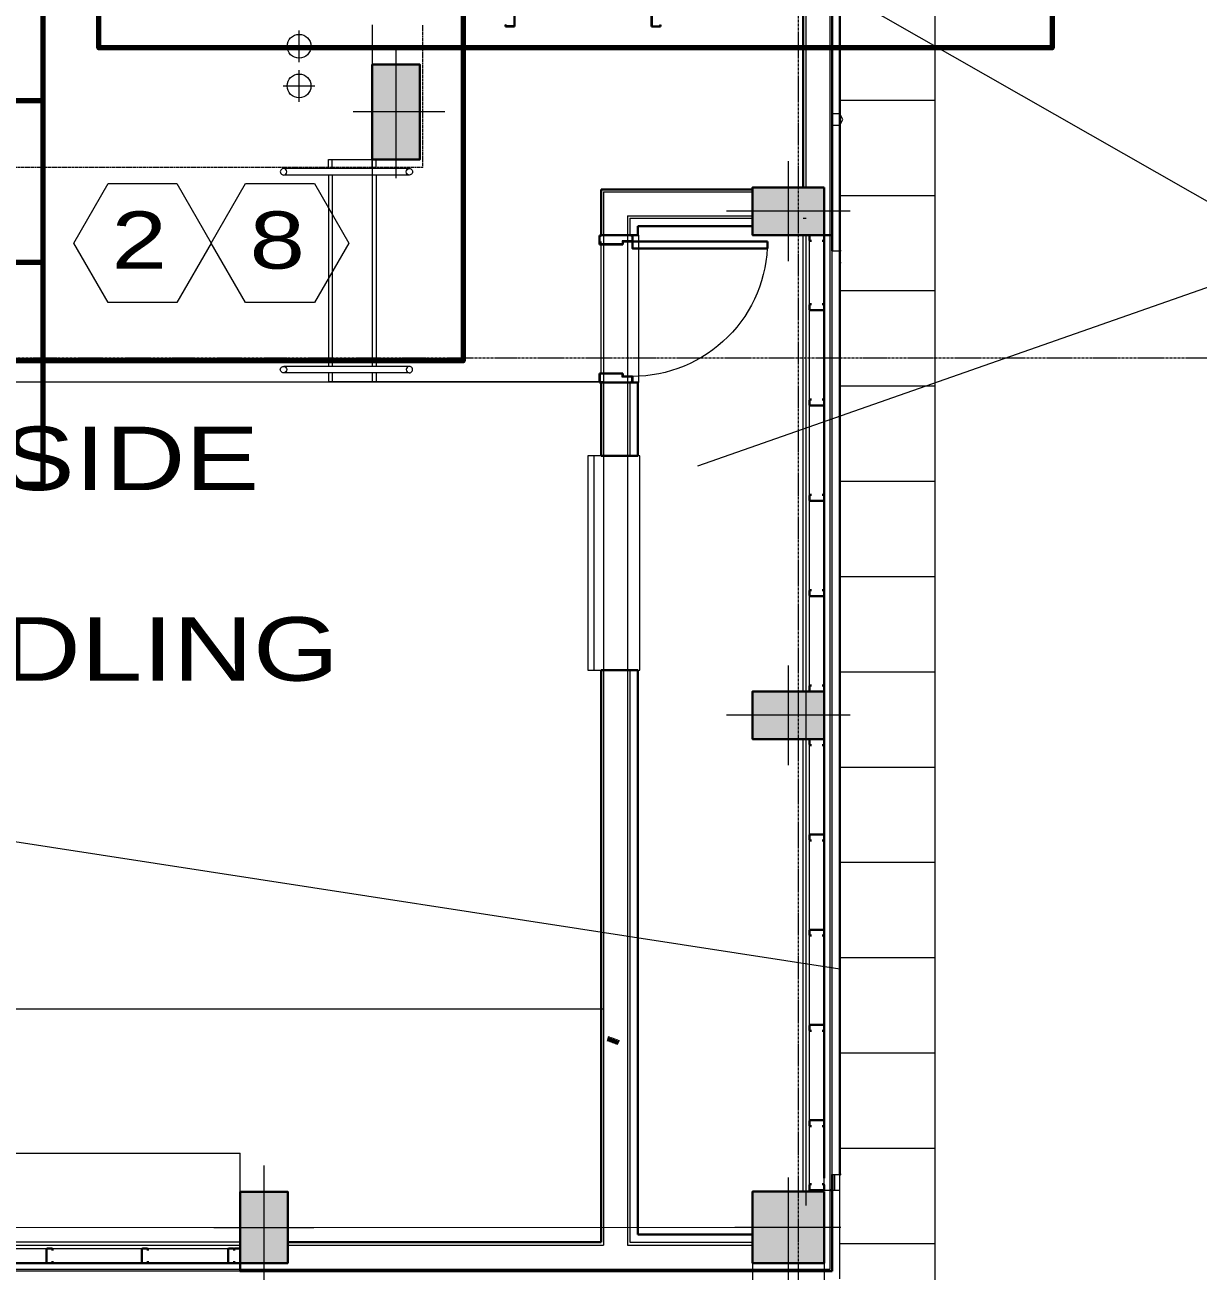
# Model space of a CAD drawing. Header units: inches. Extents: x -40190 to 0, y -3216 to 2257.
# Drawn here: x -28399.5 to -28104.1, y 437.1 to 751 of the extents above; entities that cross this region are included whole.
import ezdxf
from ezdxf.enums import TextEntityAlignment as Align

# ---------------------------------------------------------------- set-up
doc = ezdxf.new("R2010")
doc.units = ezdxf.units.IN
doc.header["$LTSCALE"] = 0.5
doc.header["$MEASUREMENT"] = 0
for name, pattern in [('A113$0$CENTER', [2, 1.25, -0.25, 0.25, -0.25]), ('A113$0$DGN Style 3', [242.953966, 173.538547, -69.415419]), ('A113$0$HIDDEN2', [0.1875, 0.125, -0.0625])]:
    doc.linetypes.add(name, pattern=pattern)
for name, color, linetype in [('0 @ 48', 7, 'Continuous'), ('0 @ 96', 7, 'Continuous'), ('A113$0$63', 8, 'Continuous'), ('A113$0$A roof pave', 8, 'Continuous'), ('A113$0$A-ANNO-IDEN', 8, 'Continuous'), ('A113$0$A-ANNO-PATT-13-14', 8, 'Continuous'), ('A113$0$A-ANNO-TEXT', 8, 'Continuous'), ('A113$0$A-COLS-COLS13-14', 8, 'Continuous'), ('A113$0$A-DOOR', 8, 'Continuous'), ('A113$0$A-DOOR-FRAM', 8, 'Continuous'), ('A113$0$A-FLOOR-THRSHD', 8, 'Continuous'), ('A113$0$A-FLOR-CURB', 8, 'Continuous'), ('A113$0$A-FLOR-HRAL', 8, 'Continuous'), ('A113$0$A-FLOR-OVHD', 8, 'A113$0$HIDDEN2'), ('A113$0$A-FLOR-SLEEVE', 8, 'Continuous'), ('A113$0$A-FLOR-STRS', 8, 'Continuous'), ('A113$0$A-GRID-GRD13-14', 8, 'Continuous'), ('A113$0$A-GRID-GRDP0-15', 8, 'Continuous'), ('A113$0$A-WALL-FULL-EXTR', 8, 'Continuous'), ('A113$0$A-WALL-OPEN-LVRS', 8, 'Continuous'), ('A113$0$A-WALL-STUD', 8, 'Continuous'), ('A113$0$E-ELEC-WIND-WASH', 8, 'Continuous'), ('A113$0$Level 21', 8, 'Continuous'), ('A113$0$M-CONC-PAD', 8, 'Continuous'), ('A113$0$M-HVAC-DUCT', 8, 'Continuous'), ('A613$0$A-ANNO-REVS-BULL', 8, 'Continuous'), ('E-FIRE', 234, 'Continuous'), ('XREF', 7, 'Continuous')]:
    doc.layers.add(name, color=color, linetype=linetype)
doc.layers.add('E-Fire-Covr', color=240, linetype='Continuous', lineweight=70, plot=False)
doc.styles.add('A113$0$style-Arial', font='arial.ttf')
doc.styles.add('A613$0$style-Arial', font='arial.ttf')
doc.styles.add('MAMEP ANNO', font='arial.ttf', dxfattribs={"height": 0.101562})

# ---------------------------------------------------------------- blocks, each defined once
blk = doc.blocks.new('*U589')
at = {"layer": 'A113$0$E-ELEC-WIND-WASH', "linetype": 'A113$0$DGN Style 3', "lineweight": 13, "flags": 128}
blk.add_lwpolyline([(1.01, -1.44), (1.72, -0.01), (1.01, 1.42)], dxfattribs=at)
at = {"layer": 'A113$0$E-ELEC-WIND-WASH', "linetype": 'A113$0$DGN Style 3', "lineweight": 13}
blk.add_3dface([(-1.08, 1.42), (-1.08, -1.44), (1.01, -1.44), (1.01, 1.42)], dxfattribs=at)
blk = doc.blocks.new('A113$0$36D478_19')
at = {"layer": 'A113$0$A-DOOR', "linetype": 'Continuous', "lineweight": 0, "extrusion": (0, 0, -1)}
blk.add_arc((0.85, 5.25), 36, 0, 90, dxfattribs=at)
at = {"layer": 'A113$0$A-DOOR', "linetype": 'Continuous', "lineweight": 30}
blk.add_3dface([(-0.85, 41.25), (-2.6, 41.25), (-2.6, 5.25), (-0.85, 5.25)], dxfattribs=at)
at = {"layer": 'A113$0$A-DOOR-FRAM', "linetype": 'Continuous', "lineweight": 30}
for p, q in [((-38.35, 5.25), (-36.85, 5.25)), ((-38.35, 5.25), (-38.35, 4.88)), ((-36.85, 5.25), (-36.85, 2.83)), ((0.65, 5.25), (-0.85, 5.25)), ((-0.85, 5.25), (-0.85, 2.83)), ((0.65, 5.25), (0.65, 4.88)), ((-38.35, -0.37), (-38.35, 0)), ((-36.85, 2.83), (-36.1, 2.83)), ((-36.1, 2.83), (-36.1, -0.37)), ((-0.85, 2.83), (-1.6, 2.83)), ((-1.6, 2.83), (-1.6, -0.37)), ((0.65, -0.37), (0.65, 0)), ((-36.1, -0.37), (-38.35, -0.37)), ((-1.6, -0.37), (0.65, -0.37))]:
    blk.add_line(p, q, dxfattribs=at)
at = {"layer": 'A113$0$A-DOOR-FRAM', "linetype": 'Continuous', "lineweight": 13}
for p, q in [((-38.35, 4.88), (-38.2, 4.88)), ((-38.2, 5.1), (-37, 5.1)), ((-38.2, 5.1), (-38.2, 4.88)), ((-37, 5.1), (-37, 2.68)), ((0.5, 5.1), (-0.7, 5.1)), ((-0.7, 5.1), (-0.7, 2.68)), ((0.5, 5.1), (0.5, 4.88)), ((0.65, 4.88), (0.5, 4.88)), ((-38.2, 0), (-38.35, 0)), ((-38.2, -0.22), (-38.2, 0)), ((-37, 2.68), (-36.25, 2.68)), ((-36.25, 2.68), (-36.25, -0.22)), ((-0.7, 2.68), (-1.45, 2.68)), ((-1.45, 2.68), (-1.45, -0.22)), ((0.5, -0.22), (0.5, 0)), ((0.5, 0), (0.65, 0)), ((-36.25, -0.22), (-38.2, -0.22)), ((-1.45, -0.22), (0.5, -0.22))]:
    blk.add_line(p, q, dxfattribs=at)
blk = doc.blocks.new('*D616', base_point=(0, 0))
at = {"layer": 'A113$0$A-FLOR-SLEEVE', "linetype": 'Continuous', "lineweight": 0}
for p, q in [((0, -4), (0, 4)), ((-4, 0), (4, 0))]:
    blk.add_line(p, q, dxfattribs=at)
blk = doc.blocks.new('*U615')
at = {"layer": 'A113$0$A-FLOR-SLEEVE', "linetype": 'Continuous', "lineweight": 13}
blk.add_circle((0, 0), 3, dxfattribs=at)
at = {"layer": 'A113$0$A-FLOR-SLEEVE', "linetype": 'Continuous', "lineweight": 0}
blk.add_blockref('*D616', (0, 0), dxfattribs=at)
blk = doc.blocks.new('*U634')
at = {"layer": 'A113$0$A-DOOR', "linetype": 'Continuous', "lineweight": 0, "extrusion": (0, 0, -1)}
blk.add_arc((13, 17), 34, 179.9993, 269.9993, dxfattribs=at)
at = {"layer": 'A113$0$A-DOOR', "linetype": 'Continuous', "lineweight": 30}
blk.add_3dface([(21, 17), (21, 15.25), (-13, 15.25), (-13, 17)], dxfattribs=at)
at = {"layer": 'A113$0$A-DOOR-FRAM', "linetype": 'Continuous', "lineweight": 30}
for p, q in [((-21.25, 16.25), (-21.25, 18.5)), ((-21.25, 18.5), (-20.87, 18.5)), ((-15.42, 16.25), (-21.25, 16.25)), ((-13, 17), (-15.42, 17)), ((-15.42, 17), (-15.42, 16.25)), ((-13, 18.5), (-13.38, 18.5)), ((-13, 18.5), (-13, 17)), ((-21.25, -16.25), (-21.25, -18.5)), ((-15.42, -16.25), (-21.25, -16.25)), ((-21.25, -18.5), (-20.87, -18.5)), ((-15.42, -17), (-15.42, -16.25)), ((-13, -17), (-15.42, -17)), ((-13, -18.5), (-13.38, -18.5)), ((-13, -18.5), (-13, -17))]:
    blk.add_line(p, q, dxfattribs=at)
at = {"layer": 'A113$0$A-DOOR-FRAM', "linetype": 'Continuous', "lineweight": 13}
for p, q in [((-21.1, 16.4), (-21.1, 18.35)), ((-21.1, 18.35), (-20.87, 18.35)), ((-15.57, 16.4), (-21.1, 16.4)), ((-20.87, 18.35), (-20.87, 18.5)), ((-13.15, 17.15), (-15.57, 17.15)), ((-15.57, 17.15), (-15.57, 16.4)), ((-13.38, 18.5), (-13.38, 18.35)), ((-13.15, 18.35), (-13.38, 18.35)), ((-13.15, 18.35), (-13.15, 17.15)), ((-15.57, -16.4), (-21.1, -16.4)), ((-21.1, -16.4), (-21.1, -18.35)), ((-21.1, -18.35), (-20.87, -18.35)), ((-20.87, -18.35), (-20.87, -18.5)), ((-15.57, -17.15), (-15.57, -16.4)), ((-13.15, -17.15), (-15.57, -17.15)), ((-13.38, -18.5), (-13.38, -18.35)), ((-13.15, -18.35), (-13.38, -18.35)), ((-13.15, -18.35), (-13.15, -17.15))]:
    blk.add_line(p, q, dxfattribs=at)
blk = doc.blocks.new('A113')
at = {"layer": 'A113$0$63', "lineweight": 70}
blk.add_arc((-21455.4602, 528.7929), 35.7396, 247.686578, 252.35559, dxfattribs=at)
at = {"layer": 'A113$0$A roof pave', "lineweight": 13}
blk.add_line((-21386.535, 204.0948, -2660.425), (-21386.535, 1091.4901, -2660.425), dxfattribs=at)
at = {"layer": 'A113$0$A roof pave', "lineweight": 0}
for p, q in [((-21410.535, 732.0948, -2660.425), (-21386.535, 732.0948, -2660.425)), ((-21410.535, 708.0948, -2660.425), (-21386.535, 708.0948, -2660.425)), ((-21410.535, 684.0948, -2660.425), (-21386.535, 684.0948, -2660.425)), ((-21410.535, 660.0948, -2660.425), (-21386.535, 660.0948, -2660.425)), ((-21410.535, 636.0948, -2660.425), (-21386.535, 636.0948, -2660.425)), ((-21410.535, 612.0948, -2660.425), (-21386.535, 612.0948, -2660.425)), ((-21410.535, 588.0948, -2660.425), (-21386.535, 588.0948, -2660.425)), ((-21410.535, 564.0948, -2660.425), (-21386.535, 564.0948, -2660.425)), ((-21410.535, 540.0948, -2660.425), (-21386.535, 540.0948, -2660.425)), ((-21410.535, 516.0948, -2660.425), (-21386.535, 516.0948, -2660.425)), ((-21410.535, 492.0948, -2660.425), (-21386.535, 492.0948, -2660.425)), ((-21410.535, 468.0948, -2660.425), (-21386.535, 468.0948, -2660.425)), ((-21410.535, 444.0948, -2660.425), (-21386.535, 444.0948, -2660.425))]:
    blk.add_line(p, q, dxfattribs=at)
at = {"layer": 'A113$0$A-ANNO-IDEN', "lineweight": 0, "flags": 128}
blk.add_lwpolyline([(-20966.6724, 788.8546), (-21021.71, 788.8546), (-21446.4017, 639.8351)], dxfattribs=at)
at = {"layer": 'A113$0$A-ANNO-PATT-13-14', "lineweight": 30}
blk.add_solid([(-21516.3576, 717.095, -4909.5523), (-21528.3576, 717.095, -4909.5523), (-21516.3576, 741.095, -4909.5523), (-21528.3576, 741.095, -4909.5523)], dxfattribs=at)
at = {"layer": 'A113$0$A-ANNO-PATT-13-14', "lineweight": 0}
for points in [[(-21432.5351, 710.0949, -4909.5523), (-21432.5351, 698.095, -4909.5523), (-21414.5351, 710.0949, -4909.5523), (-21414.5351, 698.095, -4909.5523)], [(-21432.5351, 583.1299, -4909.5523), (-21432.5351, 571.1299, -4909.5523), (-21414.5351, 583.1299, -4909.5523), (-21414.5351, 571.1299, -4909.5523)], [(-21561.5854, 439.1144, -4909.5523), (-21549.5855, 439.1144, -4909.5523), (-21561.5854, 457.1144, -4909.5523), (-21549.5855, 457.1144, -4909.5523)], [(-21432.536, 457.1309, -4909.5523), (-21432.536, 439.1309, -4909.5523), (-21414.536, 457.1309, -4909.5523), (-21414.536, 439.1309, -4909.5523)]]:
    blk.add_solid(points, dxfattribs=at)
at = {"layer": 'A113$0$A-ANNO-TEXT', "lineweight": 0}
for p, q in [((-21500.2444, 810.626), (-21261.7855, 674.4757)), ((-21648.9939, 550.1005), (-21410.5316, 513.2801))]:
    blk.add_line(p, q, dxfattribs=at)
at = {"layer": 'A113$0$A-COLS-COLS13-14', "lineweight": 13}
for p, q in [((-21522.3576, 745.7123, -4909.5523), (-21522.3576, 712.4578, -4909.5523)), ((-21509.9864, 729.095, -4909.5523), (-21533.1447, 729.095, -4909.5523)), ((-21423.5351, 716.6703, -4909.5523), (-21423.5351, 691.5196, -4909.5523)), ((-21407.9597, 704.0949, -4909.5523), (-21439.1104, 704.0949, -4909.5523)), ((-21423.5351, 589.7052, -4909.5523), (-21423.5351, 564.5545, -4909.5523)), ((-21407.9597, 577.1299, -4909.5523), (-21439.1104, 577.1299, -4909.5523)), ((-21555.5854, 463.6898, -4909.5523), (-21555.5854, 432.5391, -4909.5523)), ((-21423.536, 460.6894, -4909.5523), (-21423.536, 432.5555, -4909.5523)), ((-21568.1608, 448.1144, -4909.5523), (-21543.0101, 448.1144, -4909.5523)), ((-21410.321, 448.1309, -4909.5523), (-21436.9704, 448.1309, -4909.5523))]:
    blk.add_line(p, q, dxfattribs=at)
at = {"layer": 'A113$0$A-COLS-COLS13-14', "lineweight": 30}
for points in [[(-21528.3576, 741.095, -4909.5523), (-21516.3576, 741.095, -4909.5523), (-21516.3576, 717.095, -4909.5523), (-21528.3576, 717.095, -4909.5523)], [(-21414.5351, 710.0949, -4909.5523), (-21414.5351, 698.095, -4909.5523), (-21432.5351, 698.095, -4909.5523), (-21432.5351, 710.0949, -4909.5523)], [(-21414.5351, 583.1299, -4909.5523), (-21414.5351, 571.1299, -4909.5523), (-21432.5351, 571.1299, -4909.5523), (-21432.5351, 583.1299, -4909.5523)], [(-21561.5854, 457.1144, -4909.5523), (-21549.5855, 457.1144, -4909.5523), (-21549.5855, 439.1144, -4909.5523), (-21561.5854, 439.1144, -4909.5523)], [(-21414.536, 457.1309, -4909.5523), (-21414.536, 439.1309, -4909.5523), (-21432.536, 439.1309, -4909.5523), (-21432.536, 457.1309, -4909.5523)]]:
    blk.add_3dface(points, dxfattribs=at)
at = {"layer": 'A113$0$A-FLOOR-THRSHD', "lineweight": 0}
for p, q in [((-21461.4158, 698.0949, 1992.7541), (-21461.1658, 698.0949, 1992.7541)), ((-21461.1658, 660.9679, 1992.7541), (-21461.1658, 698.0949, 1992.7541)), ((-21470.6658, 663.2194, 1992.7541), (-21470.6658, 696.4279, 1992.7541))]:
    blk.add_line(p, q, dxfattribs=at)
at = {"layer": 'A113$0$A-FLOR-CURB', "lineweight": 0}
for p, q in [((-21413.0357, 437.6309, 1992.7541), (-21413.0341, 941.1564, 1992.7541)), ((-21419.0348, 710.0949, 1992.7541), (-21419.0344, 825.06, 1992.7541)), ((-21470.0408, 708.9699, 1992.7541), (-21432.5351, 708.9699, 1992.7541)), ((-21470.0408, 708.9699, 1992.7541), (-21470.0408, 443.631, 1992.7541)), ((-21464.0408, 702.9699, 1992.7541), (-21464.0408, 443.6309, 1992.7541)), ((-21464.0408, 702.9699, 1992.7541), (-21432.5351, 702.9699, 1992.7541)), ((-21419.7764, 702.3682, 1992.7541), (-21419.0288, 702.3682, 1992.7541)), ((-21419.0356, 453.6309, 1992.7541), (-21419.0349, 698.095, 1992.7541)), ((-21681.5351, 443.6312, 1992.7541), (-21561.5854, 443.631, 1992.7541)), ((-21549.5855, 443.631, 1992.7541), (-21470.0408, 443.631, 1992.7541)), ((-21464.0408, 443.6309, 1992.7541), (-21432.536, 443.6309, 1992.7541)), ((-22216.8061, 437.6317, 1992.7541), (-21413.0357, 437.6309, 1992.7541))]:
    blk.add_line(p, q, dxfattribs=at)
at = {"layer": 'A113$0$A-FLOR-HRAL', "lineweight": 13}
for p, q in [((-21518.9965, 714.8371, 1992.7541), (-21550.5993, 714.8371, 1992.7541)), ((-21518.9965, 713.2121, 1992.7541), (-21550.5993, 713.2121, 1992.7541)), ((-21518.9965, 665.0179, 1992.7541), (-21550.5993, 665.0179, 1992.7541)), ((-21518.9965, 663.3929, 1992.7541), (-21550.5993, 663.3929, 1992.7541))]:
    blk.add_line(p, q, dxfattribs=at)
for centre, start, end in [((-21550.6385, 714.0246, 1992.7541), 87.238786, 272.761219), ((-21550.6385, 714.0246, 1992.7541), 272.761219, 87.238786), ((-21518.9574, 664.2054, 1992.7541), 92.761219, 267.238786), ((-21518.9574, 664.2054, 1992.7541), 267.238786, 92.761219)]:
    blk.add_arc(centre, 0.8134, start, end, dxfattribs=at)
at = {"layer": 'A113$0$A-FLOR-HRAL', "lineweight": 13, "extrusion": (0, 0, -1)}
for centre, start, end in [((21518.9574, 714.0246, -1992.7541), 272.761219, 87.238786), ((21518.9574, 714.0246, -1992.7541), 87.238786, 272.761219), ((21550.6385, 664.2054, -1992.7541), 267.238786, 92.761219), ((21550.6385, 664.2054, -1992.7541), 92.761219, 267.238786)]:
    blk.add_arc(centre, 0.8134, start, end, dxfattribs=at)
at = {"layer": 'A113$0$A-FLOR-OVHD', "lineweight": 13}
for p, q in [((-21515.6076, 715.0988, 1992.7541), (-21515.6076, 751.0232, 1992.7541)), ((-21515.6076, 715.1001, 1992.7541), (-21633.3765, 715.1001, 1992.7541))]:
    blk.add_line(p, q, dxfattribs=at)
at = {"layer": 'A113$0$A-FLOR-STRS', "lineweight": 13}
for p, q in [((-21528.3576, 751.0246, 1992.7541), (-21528.3576, 665.0179, 1992.7541)), ((-21539.3576, 714.8371, 1992.7541), (-21539.3576, 717.095, 1992.7541)), ((-21539.3576, 717.095, 1992.7541), (-21528.3576, 717.095, 1992.7541)), ((-21538.3576, 714.8371, 1992.7541), (-21538.3576, 717.095, 1992.7541)), ((-21528.3576, 714.8371, 1992.7541), (-21528.3576, 717.095, 1992.7541)), ((-21527.3576, 714.8371, 1992.7541), (-21527.3576, 717.095, 1992.7541)), ((-21539.3576, 713.2121, 1992.7541), (-21539.3576, 665.0179, 1992.7541)), ((-21538.3576, 713.2121, 1992.7541), (-21538.3576, 665.0179, 1992.7541)), ((-21527.3576, 713.2121, 1992.7541), (-21527.3576, 665.0179, 1992.7541)), ((-21539.3576, 663.3929, 1992.7541), (-21539.3576, 661.135, 1992.7541)), ((-21538.3576, 663.3929, 1992.7541), (-21538.3576, 661.135, 1992.7541)), ((-21528.3576, 663.3929, 1992.7541), (-21528.3576, 661.135, 1992.7541)), ((-21527.3576, 663.3929, 1992.7541), (-21527.3576, 661.135, 1992.7541)), ((-21470.0408, 661.135, 1992.7541), (-21539.3576, 661.135, 1992.7541))]:
    blk.add_line(p, q, dxfattribs=at)
at = {"layer": 'A113$0$A-GRID-GRD13-14', "lineweight": 0}
blk.add_line((-22194.7071, 448.1825, 0.0011), (-21414.536, 448.1309), dxfattribs=at)
at = {"layer": 'A113$0$A-GRID-GRDP0-15', "linetype": 'A113$0$CENTER', "lineweight": 0}
for p, q in [((-21421.0236, 2113.2362), (-21421.0236, -676.9042)), ((-23884.5631, 667.1574), (-20368.7317, 667.1574))]:
    blk.add_line(p, q, dxfattribs=at)
at = {"layer": 'A113$0$A-WALL-FULL-EXTR', "lineweight": 30}
for p, q in [((-21412.5353, 694.1298, 1992.7541), (-21412.5349, 941.1564, 1992.7541)), ((-21410.5353, 694.1298, 1992.7541), (-21410.5349, 941.1564, 1992.7541)), ((-21419.7853, 710.0949, 1992.7541), (-21419.7851, 825.06, 1992.7541)), ((-21470.6658, 709.5949, 1992.7541), (-21470.6658, 698.0949, 1992.7541)), ((-21470.6658, 709.5949, 1992.7541), (-21432.5351, 709.5949, 1992.7541)), ((-21461.4158, 700.3449, 1992.7541), (-21432.5351, 700.3449, 1992.7541)), ((-21461.4158, 700.3449, 1992.7541), (-21461.4158, 698.0949, 1992.7541)), ((-21470.6658, 698.0949, 1992.7541), (-21461.4158, 698.0949, 1992.7541)), ((-21418.1791, 697.47, 1992.7541), (-21418.1791, 698.095, 1992.7541)), ((-21414.5352, 460.5018, 1992.7541), (-21414.5321, 698.0642, 1992.7541)), ((-21414.5288, 698.0642, 1992.7541), (-21412.5353, 698.0642, 1992.7541)), ((-21410.5321, 461.4669, 1992.7541), (-21410.529, 694.1298, 1992.7541)), ((-21470.6658, 660.9679, 1992.7541), (-21461.4158, 660.9679, 1992.7541)), ((-21470.6658, 660.9679, 1992.7541), (-21470.6658, 642.4543, 1992.7541)), ((-21461.4158, 660.9679, 1992.7541), (-21461.4158, 642.4543, 1992.7541)), ((-21461.4158, 642.4543, 1992.7541), (-21470.6658, 642.4543, 1992.7541)), ((-21461.4158, 588.4543, 1992.7541), (-21470.6658, 588.4543, 1992.7541)), ((-21470.6658, 588.4543, 1992.7541), (-21470.6658, 444.381, 1992.7541)), ((-21461.4158, 588.4543, 1992.7541), (-21461.4158, 446.3695, 1992.7541)), ((-21412.5357, 437.1309, 1992.7541), (-21412.5356, 461.4669, 1992.7541)), ((-21418.1822, 458.1268, 1992.7541), (-21418.1822, 457.5018, 1992.7541)), ((-21412.5067, 457.5018, 1992.7541), (-21413.1317, 457.5018, 1992.7541)), ((-21461.4158, 446.3695, 1992.7541), (-21432.536, 446.3695, 1992.7541)), ((-21549.5855, 444.381, 1992.7541), (-21470.6658, 444.381, 1992.7541)), ((-21561.5854, 439.1358, 1992.7541), (-21681.5043, 439.1341, 1992.7541)), ((-21561.6161, 437.131, 1992.7541), (-21412.5357, 437.1309, 1992.7541)), ((-21561.5854, 437.131, 1992.7541), (-21561.5854, 439.1144, 1992.7541))]:
    blk.add_line(p, q, dxfattribs=at)
at = {"layer": 'A113$0$A-WALL-FULL-EXTR', "lineweight": 13}
for p, q in [((-21463.4158, 702.3449, 1992.7541), (-21463.4158, 698.0949, 1992.7541)), ((-21463.4158, 702.3449, 1992.7541), (-21432.5351, 702.3449, 1992.7541)), ((-21412.5353, 694.1298, 1992.7541), (-21410.5289, 694.1298, 1992.7541)), ((-21463.4158, 660.9679, 1992.7541), (-21463.4158, 642.4543, 1992.7541)), ((-21463.4158, 588.4543, 1992.7541), (-21463.4158, 444.3695, 1992.7541)), ((-21412.532, 461.4669, 1992.7541), (-21410.532, 461.4669, 1992.7541)), ((-21410.5357, 435.1309, 1992.7541), (-21410.5356, 461.4669, 1992.7541))]:
    blk.add_line(p, q, dxfattribs=at)
at = {"layer": 'A113$0$A-WALL-FULL-EXTR', "lineweight": 0}
for p, q in [((-21419.7775, 583.1299, 1992.7541), (-21419.7759, 698.095, 1992.7541)), ((-21418.1807, 583.1298, 1992.7541), (-21418.1791, 698.0949, 1992.7541)), ((-21414.5352, 457.5018, 1992.7541), (-21414.5321, 695.0642, 1992.7541)), ((-21412.5321, 461.4669, 1992.7541), (-21412.529, 694.1298, 1992.7541)), ((-21410.532, 461.4669, 1992.7541), (-21410.529, 691.1298, 1992.7541)), ((-21410.5356, 649.5048, 1992.7541), (-21410.5357, 589.5575, 1992.7541)), ((-21419.779, 457.1309, 1992.7541), (-21419.7777, 571.1299, 1992.7541)), ((-21418.1823, 457.1309, 1992.7541), (-21418.1809, 571.1299, 1992.7541)), ((-21412.032, 461.4669, 1992.7541), (-21412.032, 457.4669, 1992.7541)), ((-21411.907, 461.4669, 1992.7541), (-21411.907, 457.4669, 1992.7541)), ((-21414.5352, 457.5018, 1992.7541), (-21410.532, 457.5018, 1992.7541)), ((-21561.5854, 444.3828, 1992.7541), (-21681.5351, 444.3811, 1992.7541)), ((-21463.4158, 444.3695, 1992.7541), (-21432.536, 444.3695, 1992.7541)), ((-21561.6161, 437.1358, 1992.7541), (-21677.57, 437.1342, 1992.7541))]:
    blk.add_line(p, q, dxfattribs=at)
at = {"layer": 'A113$0$A-WALL-FULL-EXTR', "lineweight": 30}
for p in [(-21410.5289, 694.1298, 1992.7541), (-21410.5289, 691.1298, 1992.7541), (-21410.532, 461.4669, 1992.7541)]:
    blk.add_point(p, dxfattribs=at)
at = {"layer": 'A113$0$A-WALL-OPEN-LVRS', "lineweight": 13}
blk.add_3dface([(-21474.0408, 642.4543, 1992.7541), (-21474.0408, 588.4543, 1992.7541), (-21460.9158, 588.4543, 1992.7541), (-21460.9158, 642.4543, 1992.7541)], dxfattribs=at)
at = {"layer": 'A113$0$A-WALL-STUD', "lineweight": 30, "elevation": 1992.7541, "flags": 128}
for points in [[(-21415.0319, 696.595), (-21414.6569, 696.595, 0.41421356), (-21414.5319, 696.72), (-21414.5319, 697.97, 0.41421356), (-21414.6569, 698.095), (-21418.0541, 698.095, 0.41421356), (-21418.1791, 697.97), (-21418.1791, 696.72, 0.41421356), (-21418.0541, 696.595), (-21417.6791, 696.595)], [(-21415.0319, 680.6462), (-21414.6569, 680.6462, -0.41421356), (-21414.5319, 680.5212), (-21414.5319, 679.2712, -0.41421356), (-21414.6569, 679.1462), (-21418.0541, 679.1462, -0.41421356), (-21418.1791, 679.2712), (-21418.1791, 680.5212, -0.41421356), (-21418.0541, 680.6462), (-21417.6791, 680.6462)], [(-21415.0319, 656.6462), (-21414.6569, 656.6462, -0.41421356), (-21414.5319, 656.5212), (-21414.5319, 655.2712, -0.41421356), (-21414.6569, 655.1462), (-21418.0541, 655.1462, -0.41421356), (-21418.1791, 655.2712), (-21418.1791, 656.5212, -0.41421356), (-21418.0541, 656.6462), (-21417.6791, 656.6462)], [(-21415.0319, 632.6462), (-21414.6569, 632.6462, -0.41421356), (-21414.5319, 632.5212), (-21414.5319, 631.2712, -0.41421356), (-21414.6569, 631.1462), (-21418.0541, 631.1462, -0.41421356), (-21418.1791, 631.2712), (-21418.1791, 632.5212, -0.41421356), (-21418.0541, 632.6462), (-21417.6791, 632.6462)], [(-21415.0319, 608.6462), (-21414.6569, 608.6462, -0.41421356), (-21414.5319, 608.5212), (-21414.5319, 607.2712, -0.41421356), (-21414.6569, 607.1462), (-21418.0541, 607.1462, -0.41421356), (-21418.1791, 607.2712), (-21418.1791, 608.5212, -0.41421356), (-21418.0541, 608.6462), (-21417.6791, 608.6462)], [(-21415.0319, 584.6462), (-21414.6569, 584.6462, -0.41421356), (-21414.5319, 584.5212), (-21414.5319, 583.2712, -0.41421356), (-21414.6569, 583.1462), (-21418.0541, 583.1462, -0.41421356), (-21418.1791, 583.2712), (-21418.1791, 584.5212, -0.41421356), (-21418.0541, 584.6462), (-21417.6791, 584.6462)], [(-21415.0319, 569.6136), (-21414.6569, 569.6136, 0.41421356), (-21414.5319, 569.7386), (-21414.5319, 570.9886, 0.41421356), (-21414.6569, 571.1136), (-21418.0541, 571.1136, 0.41421356), (-21418.1791, 570.9886), (-21418.1791, 569.7386, 0.41421356), (-21418.0541, 569.6136), (-21417.6791, 569.6136)], [(-21415.0319, 545.6136), (-21414.6569, 545.6136, 0.41421356), (-21414.5319, 545.7386), (-21414.5319, 546.9886, 0.41421356), (-21414.6569, 547.1136), (-21418.0541, 547.1136, 0.41421356), (-21418.1791, 546.9886), (-21418.1791, 545.7386, 0.41421356), (-21418.0541, 545.6136), (-21417.6791, 545.6136)], [(-21415.0319, 521.6136), (-21414.6569, 521.6136, 0.41421356), (-21414.5319, 521.7386), (-21414.5319, 522.9886, 0.41421356), (-21414.6569, 523.1136), (-21418.0541, 523.1136, 0.41421356), (-21418.1791, 522.9886), (-21418.1791, 521.7386, 0.41421356), (-21418.0541, 521.6136), (-21417.6791, 521.6136)], [(-21415.0319, 497.6136), (-21414.6569, 497.6136, 0.41421356), (-21414.5319, 497.7386), (-21414.5319, 498.9886, 0.41421356), (-21414.6569, 499.1136), (-21418.0541, 499.1136, 0.41421356), (-21418.1791, 498.9886), (-21418.1791, 497.7386, 0.41421356), (-21418.0541, 497.6136), (-21417.6791, 497.6136)], [(-21415.0319, 473.6136), (-21414.6569, 473.6136, 0.41421356), (-21414.5319, 473.7386), (-21414.5319, 474.9886, 0.41421356), (-21414.6569, 475.1136), (-21418.0541, 475.1136, 0.41421356), (-21418.1791, 474.9886), (-21418.1791, 473.7386, 0.41421356), (-21418.0541, 473.6136), (-21417.6791, 473.6136)], [(-21415.0351, 459.0018), (-21414.6601, 459.0018, -0.41421356), (-21414.5351, 458.8768), (-21414.5351, 457.6268, -0.41421356), (-21414.6601, 457.5018), (-21418.0572, 457.5018, -0.41421356), (-21418.1822, 457.6268), (-21418.1822, 458.8768, -0.41421356), (-21418.0572, 459.0018), (-21417.6822, 459.0018)], [(-21608.7949, 439.635), (-21608.7949, 439.26, -0.41421356), (-21608.9199, 439.135), (-21610.1699, 439.135, -0.41421356), (-21610.2949, 439.26), (-21610.2949, 442.6572, -0.41421356), (-21610.1699, 442.7822), (-21608.9199, 442.7822, -0.41421356), (-21608.7949, 442.6572), (-21608.7949, 442.2822)], [(-21584.7949, 439.635), (-21584.7949, 439.26, -0.41421356), (-21584.9199, 439.135), (-21586.1699, 439.135, -0.41421356), (-21586.2949, 439.26), (-21586.2949, 442.6572, -0.41421356), (-21586.1699, 442.7822), (-21584.9199, 442.7822, -0.41421356), (-21584.7949, 442.6572), (-21584.7949, 442.2822)], [(-21563.0854, 439.6372), (-21563.0854, 439.2622, -0.41421356), (-21563.2104, 439.1372), (-21564.4604, 439.1372, -0.41421356), (-21564.5854, 439.2622), (-21564.5854, 442.6594, -0.41421356), (-21564.4604, 442.7844), (-21563.2104, 442.7844, -0.41421356), (-21563.0854, 442.6594), (-21563.0854, 442.2844)], [(-21563.0854, 439.6372), (-21563.0854, 439.2622, 0.41421356), (-21562.9604, 439.1372), (-21561.7104, 439.1372, 0.41421356), (-21561.5854, 439.2622), (-21561.5854, 442.6594, 0.41421356), (-21561.7104, 442.7844), (-21562.9604, 442.7844, 0.41421356), (-21563.0854, 442.6594), (-21563.0854, 442.2844)]]:
    blk.add_lwpolyline(points, format="xyb", dxfattribs=at)
at = {"layer": 'A113$0$Level 21', "lineweight": 0}
for p, q in [((-21432.5236, 439.1309, 1992.7541), (-21432.5236, 226.1121, 1992.7541)), ((-21414.5236, 439.1309, 1992.7541), (-21414.5236, 208.1125, 1992.7541))]:
    blk.add_line(p, q, dxfattribs=at)
at = {"layer": 'A113$0$M-CONC-PAD', "lineweight": 0, "elevation": 1992.7541, "flags": 128}
for points in [[(-21470.0408, 587.6655), (-21470.0408, 503.135), (-21734.0408, 503.135), (-21734.0408, 661.135), (-21470.0408, 661.135), (-21470.0408, 641.6655)], [(-21472.5438, 642.4543), (-21472.5438, 588.4543)]]:
    blk.add_lwpolyline(points, dxfattribs=at)
at = {"layer": 'A113$0$M-HVAC-DUCT', "lineweight": 0}
for p, q in [((-21681.5351, 466.8019, 1992.7541), (-21561.5854, 466.8019, 1992.7541)), ((-21561.5854, 442.7844, 1992.7541), (-21561.5854, 466.8019, 1992.7541)), ((-21681.5351, 442.7844, 1992.7541), (-21561.5854, 442.7844, 1992.7541))]:
    blk.add_line(p, q, dxfattribs=at)
at = {"layer": 'A113$0$A-DOOR', "lineweight": 0}
blk.add_blockref('A113$0$36D478_19', (-21456.409, 751.0246, 1992.7541), dxfattribs=at)
at = {"layer": 'A113$0$A-DOOR-FRAM', "lineweight": 13}
blk.add_blockref('*U634', (-21449.8068, 679.469, 1992.7541), dxfattribs=at)
at = {"layer": 'A113$0$A-FLOR-SLEEVE', "lineweight": 13}
for p in [(-21546.7318, 745.6491, 1992.7541), (-21546.7318, 735.6491, 1992.7541)]:
    blk.add_blockref('*U615', p, dxfattribs=at)
at = {"layer": 'A113$0$E-ELEC-WIND-WASH', "lineweight": 13}
blk.add_blockref('*U589', (-21411.547, 727.1717, 1992.7541), dxfattribs=at)
at = {"layer": 'A113$0$A-ANNO-TEXT', "lineweight": 13, "style": 'A113$0$style-Arial', "width": 1.246875}
for s, p in [('OUTSIDE ', (-21680.6575, 633.8343)), ('HANDLING', (-21680.6575, 585.8343))]:
    blk.add_text(s, height=16, dxfattribs=at).set_placement(p)
blk = doc.blocks.new('A613')
at = {"layer": 'A613$0$A-ANNO-REVS-BULL', "lineweight": 13, "elevation": 0.01, "flags": 128}
for points in [[(-21594.82, 711.08), (-21577.5, 711.08), (-21568.84, 696.08), (-21577.5, 681.08), (-21594.82, 681.08), (-21603.48, 696.08), (-21594.82, 711.08)], [(-21560.18, 711.08), (-21542.86, 711.08), (-21534.2, 696.08), (-21542.86, 681.08), (-21560.18, 681.08), (-21568.84, 696.08), (-21560.18, 711.08)]]:
    blk.add_lwpolyline(points, close=True, dxfattribs=at)
at = {"layer": 'A613$0$A-ANNO-REVS-BULL', "lineweight": 13, "style": 'A613$0$style-Arial', "width": 1.246876}
for s, p in [('2', (-21586.99, 696.83, 0.01)), ('8', (-21552.23, 696.83, 0.01))]:
    blk.add_text(s, height=14.4, dxfattribs=at).set_placement(p, align=Align.MIDDLE_CENTER)
blk = doc.blocks.new('FA-StrobeSymbol-Anno')
at = {"color": 0, "linetype": 'ByBlock'}
for p, q in [((-0.0442, 0.0442), (-0.0737, 0.0736)), ((0.0442, 0.0442), (0.0736, 0.0737)), ((-0.0442, -0.0442), (-0.0736, -0.0737)), ((0.0442, -0.0442), (0.0737, -0.0736))]:
    blk.add_line(p, q, dxfattribs=at)
blk.add_circle((0, 0), 0.0403, dxfattribs=at)
blk = doc.blocks.new('*U1236')
at = {"layer": '0 @ 48', "color": 0, "linetype": 'ByBlock', "xscale": 48, "yscale": 48, "zscale": 48}
blk.add_blockref('FA-StrobeSymbol-Anno', (0, 0), dxfattribs=at)
at = {"layer": '0 @ 96', "color": 0, "linetype": 'ByBlock', "xscale": 96, "yscale": 96, "zscale": 96}
blk.add_blockref('FA-StrobeSymbol-Anno', (0, 0), dxfattribs=at)
blk = doc.blocks.new('*U285')
at = {"layer": 'E-Fire-Covr'}
blk.add_lwpolyline([(7.32, 120), (120, 120), (120, -120), (-120, -120), (-120, 120), (-6.6, 120)], dxfattribs=at)
blk.add_blockref('*U1236', (0, 0))
at = {"color": 6, "style": 'MAMEP ANNO'}
blk.add_text('15', height=7.5, dxfattribs=at).set_placement((4.63, 4.71))
at = {"layer": 'E-Fire-Covr', "style": 'MAMEP ANNO'}
blk.add_text('15', height=7.5, dxfattribs=at).set_placement((0, 120), align=Align.MIDDLE_CENTER)
blk = doc.blocks.new('*U288')
at = {"layer": 'E-Fire-Covr'}
blk.add_lwpolyline([(7.24, 184), (180, 184), (180, -176), (-180, -176), (-180, 184), (-7.3, 184)], dxfattribs=at)

msp = doc.modelspace()

# ---------------------------------------------------------------- block references
at = {"layer": 'E-FIRE'}
for name, p in [('*U288', (-28469.1, 842.42)), ('*U285', (-28260.84, 865.27)), ('*U285', (-28514.99, 851.87)), ('*U285', (-28514.99, 811.19)), ('*U285', (-28514.99, 755.29))]:
    msp.add_blockref(name, p, dxfattribs=at)
at = {"layer": 'XREF'}
for name in ['A113', 'A613']:
    msp.add_blockref(name, (-6783.71, 0), dxfattribs=at)

doc.saveas('drawing.dxf')
